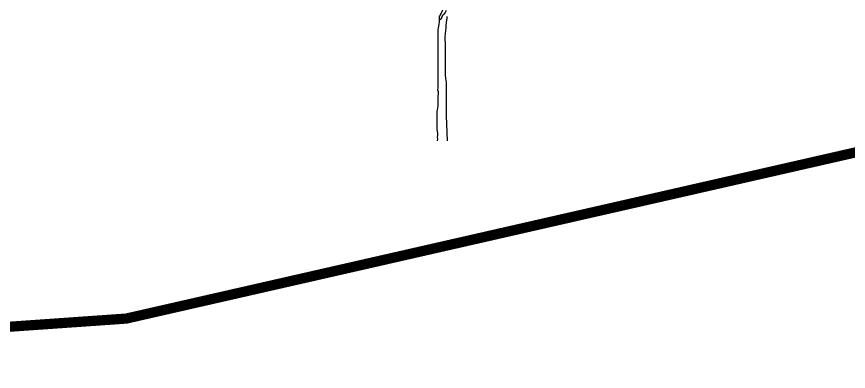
# Model space of a CAD drawing. Header units: inches. Extents: x 350994 to 353538, y 1581369 to 1583842.
# Drawn here: x 351185.63 to 351193.79, y 1582960.96 to 1582964.44 of the extents above; entities that cross this region are included whole.
import ezdxf

# ---------------------------------------------------------------- set-up
doc = ezdxf.new("R2010")
doc.units = ezdxf.units.IN
doc.header["$MEASUREMENT"] = 0
doc.linetypes.add('1', pattern=[0])
doc.layers.add("ROAD'S", color=1, linetype='1')
doc.layers.add('TREE', color=81, linetype='1')

# ---------------------------------------------------------------- blocks, each defined once
blk = doc.blocks.new('TREE_4')
at = {"color": 94}
for points in [[(-3, -32), (0, 0), (-3, 32), (0, 64), (0, 101), (-3, 136), (-9, 168), (-11, 202), (-11, 237), (-8, 269), (-8, 338), (-11, 370), (-11, 442), (-8, 474), (3, 544), (6, 578), (9, 616), (9, 651), (6, 685), (6, 720), (9, 752), (15, 784), (15, 821), (1, 850), (9, 896), (10, 1901), (13, 1935), (25, 1999), (33, 2037), (33, 2143)], [(161, 2135), (158, 2103), (155, 2065), (149, 2034), (143, 1970), (140, 1932), (134, 1898), (129, 1828), (126, 1791), (126, 1718), (128, 1687), (128, 1188), (131, 1156), (131, 1119), (137, 1055), (143, 1020), (145, 986), (145, 911), (148, 879), (148, 844), (145, 809), (145, 434), (148, 402), (168, -31)], [(146, 2421), (143, 2386), (129, 2354), (112, 2323), (100, 2288), (88, 2256), (59, 2193), (45, 2164), (30, 2132), (25, 2123)], [(149, 2239), (129, 2204), (109, 2172), (85, 2149), (71, 2120), (54, 2091), (42, 2071)]]:
    blk.add_lwpolyline(points, dxfattribs=at)

msp = doc.modelspace()

# ---------------------------------------------------------------- linework, layer by layer
at = {"layer": "ROAD'S", "lineweight": 5, "const_width": 0.1}
msp.add_lwpolyline([(351317.4871, 1583228.5026), (351313.1022, 1583226.1429), (351310.1055, 1583221.3576), (351294.0496, 1583162.9198), (351273.8024, 1583085.9251), (351258.3686, 1583027.8719), (351254.4204, 1583019.4647), (351250.1705, 1583012.0376), (351241.9446, 1583000.4032), (351234.518, 1582991.1913), (351227.9147, 1582984.2722), (351223.8151, 1582980.7082), (351216.0749, 1582974.7677), (351205.729, 1582968.0539), (351195.1609, 1582963.4015), (351186.7031, 1582961.4753), (351180.0283, 1582961.0081), (351164.4301, 1582964.1734), (351151.0211, 1582970.189), (351133.8071, 1582982.7568), (351124.847, 1582989.5379), (351104.2439, 1583004.2965), (351093.6912, 1583010.1622)], dxfattribs=at)

# ---------------------------------------------------------------- block references
at = {"layer": 'TREE', "lineweight": 5, "xscale": 0.0005632341344607994, "yscale": 0.0005632341490127146, "zscale": 0.0005632341444477617}
msp.add_blockref('TREE_4', (351189.7577, 1582963.2353), dxfattribs=at)

doc.saveas('drawing.dxf')
